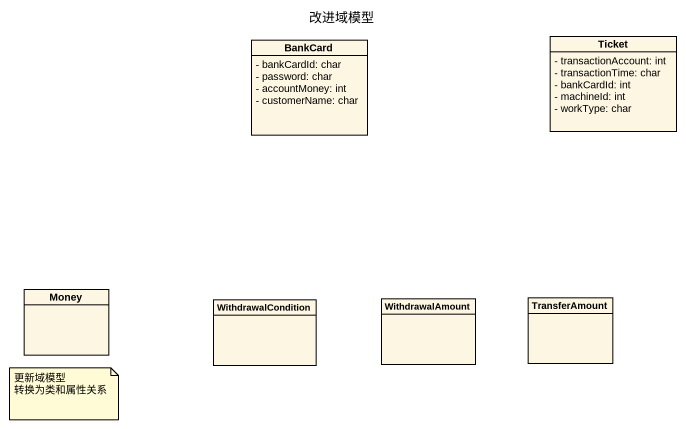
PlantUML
@startuml
title 改进域模型
hide circle
hide empty members
skinparam classAttributeIconSize 0
class BankCard {
  - bankCardId: char
  - password: char
  - accountMoney: int
  - customerName: char
}
class Ticket {
  - transactionAccount: int
  - transactionTime: char
  - bankCardId: int
  - machineId: int
  - workType: char
}
class Money
class WithdrawalCondition
class WithdrawalAmount
class TransferAmount
note as N1
  更新域模型
  转换为类和属性关系
end note
@enduml
